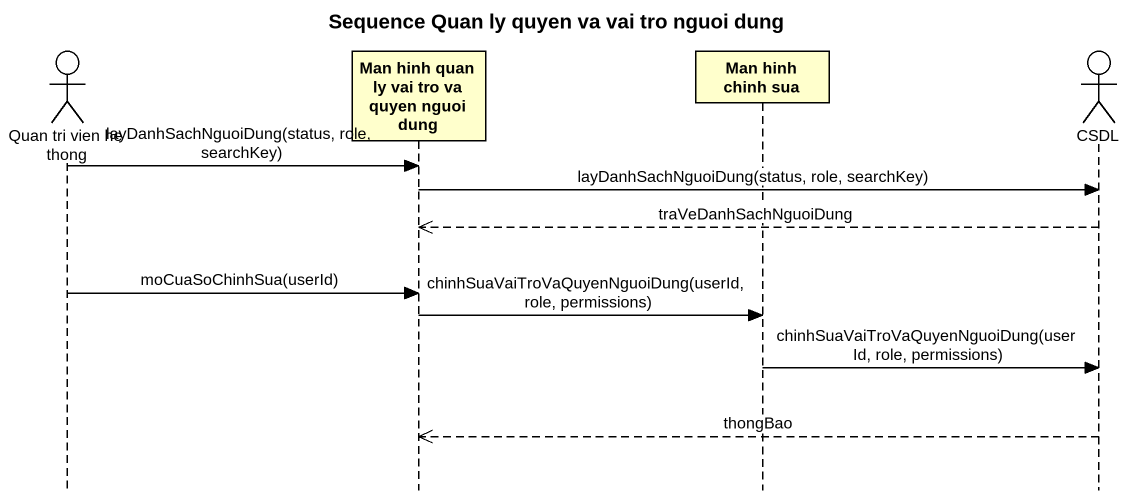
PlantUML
@startuml
title Sequence Quan ly quyen va vai tro nguoi dung
hide footbox
actor "Quan tri vien he thong" as Quan_tri_vien_he_thong
participant "Man hinh quan ly vai tro va quyen nguoi dung" as Man_hinh_quan_ly_vai_tro_va
participant "Man hinh chinh sua" as Man_hinh_chinh_sua
actor CSDL

Quan_tri_vien_he_thong -> Man_hinh_quan_ly_vai_tro_va : layDanhSachNguoiDung(status, role, searchKey)
Man_hinh_quan_ly_vai_tro_va -> CSDL : layDanhSachNguoiDung(status, role, searchKey)
CSDL -->> Man_hinh_quan_ly_vai_tro_va : traVeDanhSachNguoiDung
Quan_tri_vien_he_thong -> Man_hinh_quan_ly_vai_tro_va : moCuaSoChinhSua(userId)
Man_hinh_quan_ly_vai_tro_va -> Man_hinh_chinh_sua : chinhSuaVaiTroVaQuyenNguoiDung(userId, role, permissions)
Man_hinh_chinh_sua -> CSDL : chinhSuaVaiTroVaQuyenNguoiDung(userId, role, permissions)
CSDL -->> Man_hinh_quan_ly_vai_tro_va : thongBao
@enduml
